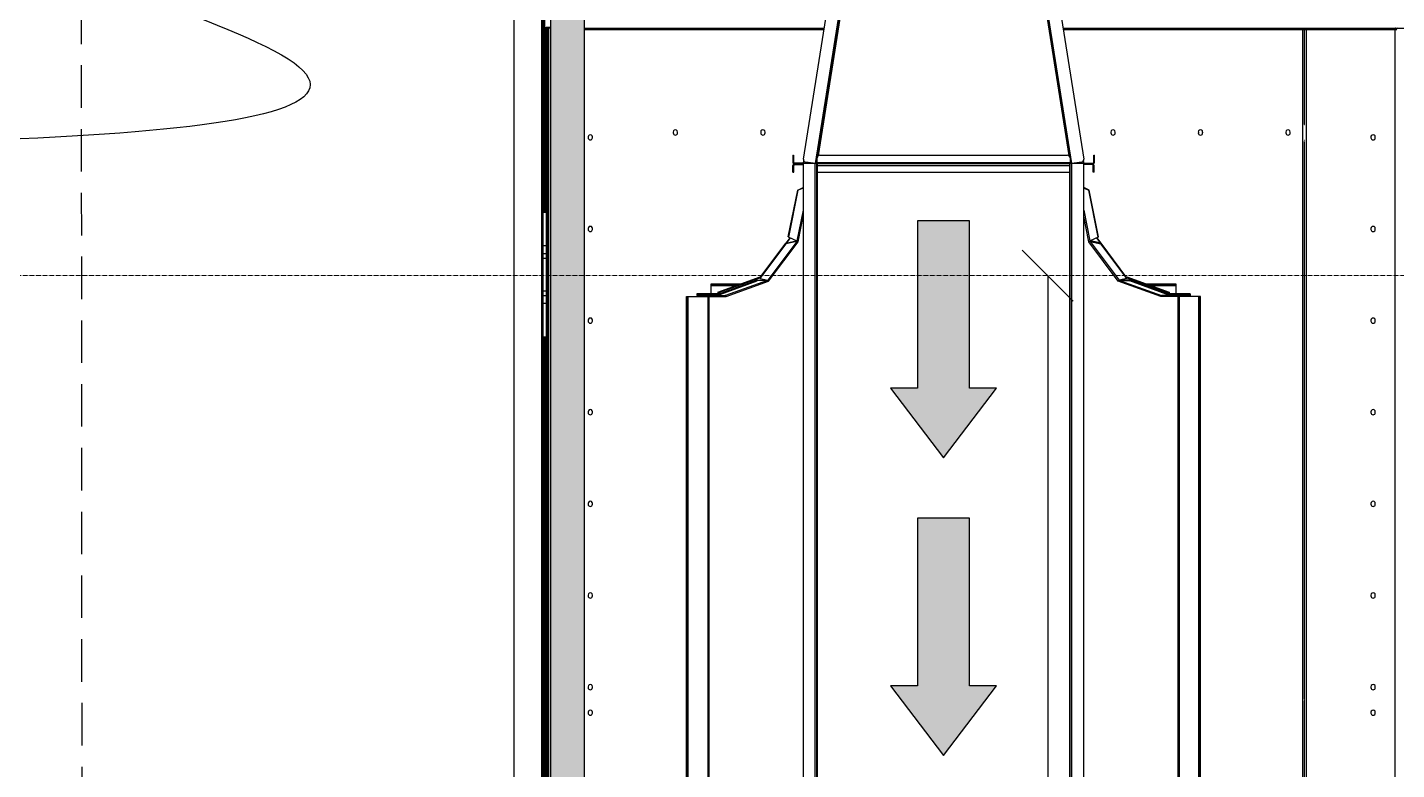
# Model space of a CAD drawing. Header units: millimetres. Extents: x 2822564 to 2991989, y -324396 to -253399.
# Drawn here: x 2903010 to 2904619, y -300508 to -299635 of the extents above; entities that cross this region are included whole.
import ezdxf

# ---------------------------------------------------------------- set-up
doc = ezdxf.new("R2010")
doc.units = ezdxf.units.MM
doc.linetypes.add('12017_XPLAN_GROUND$0$HIDDEN', pattern=[0.375, 0.25, -0.125])
doc.linetypes.add('HIDDEN', pattern=[0.375, 0.25, -0.125])
for name, color, linetype in [('Azbilt', 10, 'Continuous'), ('CANAL', 2, 'HIDDEN'), ('LAF Detail', 7, 'Continuous')]:
    doc.layers.add(name, color=color, linetype=linetype)
doc.layers.add('KATCHIN', color=253, linetype='12017_XPLAN_GROUND$0$HIDDEN', lineweight=5)
doc.styles.add('Annotative', font='arial.ttf')
doc.dimstyles.new('RUNNER saghf', dxfattribs={"dimtxt": 150, "dimasz": 60, "dimexe": 0.18, "dimexo": 0.0625, "dimgap": 0.09, "dimtad": 0, "dimtih": 1, "dimtoh": 1, "dimdec": 4, "dimzin": 0, "dimdsep": 46, "dimtxsty": 'Annotative', "dimblk": 'OBLIQUE', "dimcen": 0.09, "dimclrd": 140, "dimclre": 140, "dimclrt": 230, "dimazin": 0, "dimtfac": 1, "dimtdec": 4, "dimtofl": 0, "dimtmove": 0, "dimatfit": 3, "dimldrblk": 'OBLIQUE', "dimfxl": 1, "dimtolj": 1, "dimtzin": 0, "dimarcsym": 0})

# ---------------------------------------------------------------- blocks, each defined once
blk = doc.blocks.new('Azbilt UP25-N')
at = {"layer": 'Azbilt', "color": 85, "true_color": 0x58ba48}
blk.add_spline([(1896754.7, -346036.1), (1896343.1, -346295.4), (1896726, -346489.4), (1895775.3, -346603)], degree=3, dxfattribs=at)
blk = doc.blocks.new('_Oblique')
at = {"color": 0, "linetype": 'ByBlock', "lineweight": -2}
blk.add_line((-0.5, -0.5), (0.5, 0.5), dxfattribs=at)
blk = doc.blocks.new('*D21')
at = {"color": 140, "lineweight": -2, "ltscale": 10, "transparency": 16777216}
for p, q in [((1609924.9, -562746.7), (1609924.5, -562746.7)), ((1609924.7, -562746.7), (1609924.7, -563805.7)), ((1609924.7, -564946.7), (1609924.7, -563887.6)), ((1609924.9, -564946.7), (1609924.5, -564946.7))]:
    blk.add_line(p, q, dxfattribs=at)
at = {"layer": 'Defpoints', "color": 0, "ltscale": 10, "transparency": 16777216}
for p in [(1610637.8, -562746.7, 0), (1609924.7, -564946.7), (1610637.9, -564946.7, 0)]:
    blk.add_point(p, dxfattribs=at)
at = {"color": 140, "lineweight": -2, "ltscale": 10, "transparency": 16777216, "xscale": 60, "yscale": 60, "zscale": 60}
for p, rotation in [((1609924.7, -562746.7), 90), ((1609924.7, -564946.7), 270)]:
    blk.add_blockref('_Oblique', p, dxfattribs=dict(at, rotation=rotation))
at = {"color": 230, "ltscale": 10, "transparency": 16777216, "insert": (1609924.7, -563846.7), "char_height": 80, "attachment_point": 5, "style": 'Annotative', "bg_fill": 3, "box_fill_scale": 1.1, "bg_fill_color": 256, "bg_fill_true_color": 13158600, "bg_fill_transparency": 0}
blk.add_mtext('\\A1;2200', dxfattribs=at)
blk = doc.blocks.new('LAF')
at = {"ltscale": 10}
h = blk.add_hatch(color=150, dxfattribs=at)
h.dxf.hatch_style = 1
h.paths.add_polyline_path([(-273.8, 804.9), (-273.8, 866.2), (-470.8, 866.2), (-470.8, 897.7), (-552.7, 835.6), (-470.8, 773.4), (-470.8, 804.9)])
h.paths.add_polyline_path([(76.2, 804.9), (76.2, 866.2), (-120.8, 866.2), (-120.8, 897.7), (-202.7, 835.6), (-120.8, 773.4), (-120.8, 804.9)])
h.paths.add_polyline_path([(563, -606.2), (501.8, -606.2), (501.8, -803.2), (470.3, -803.2), (532.4, -885.2), (594.5, -803.2), (563, -803.2)])
h.paths.add_polyline_path([(563, -256.2), (501.8, -256.2), (501.8, -453.2), (470.3, -453.2), (532.4, -535.2), (594.5, -453.2), (563, -453.2)])
h.paths.add_polyline_path([(1174.1, 730.8), (1174.1, 792.1), (977.1, 792.1), (977.1, 823.6), (895.2, 761.4), (977.1, 699.3), (977.1, 730.8)])
h.paths.add_polyline_path([(1611.2, 730.8), (1611.2, 792.1), (1414.2, 792.1), (1414.2, 823.6), (1332.3, 761.4), (1414.2, 699.3), (1414.2, 730.8)])
at = {"layer": 'LAF Detail'}
h = blk.add_hatch(color=1, dxfattribs=at)
h.dxf.hatch_style = 1
h.paths.add_polyline_path([(1750, 1297.5), (-1750, 1297.5), (-1750, 1257.5), (1750, 1257.5)])
h.paths.add_polyline_path([(-1257.5, 1750), (-1297.5, 1750), (-1297.5, 1297.5), (-1257.5, 1297.5)])
h.paths.add_polyline_path([(1297.5, 1750), (1257.5, 1750), (1257.5, 1297.5), (1297.5, 1297.5)])
h.paths.add_polyline_path([(1297.5, -1297.5), (1257.5, -1297.5), (1257.5, -1750), (1297.5, -1750)])
h.paths.add_polyline_path([(1750, -1257.5), (-1750, -1257.5), (-1750, -1297.5), (1750, -1297.5)])
h.paths.add_polyline_path([(-1257.5, -1297.5), (-1297.5, -1297.5), (-1297.5, -1750), (-1257.5, -1750)])
h.paths.add_polyline_path([(2764.7, 1882.3), (2614.7, 1882.3), (2614.7, 1842.3), (2068.7, 1842.3), (2068.7, 1882.3), (1918.7, 1882.3), (1918.7, 567.3), (2068.7, 567.3), (2068.7, 604.8), (2183, 604.8), (2183, 609.8), (2063, 609.8), (2063, 637.3), (2183, 637.3), (2183, 607.3), (2614.7, 607.3), (2614.7, 567.3), (2764.7, 567.3)])
h.paths.add_polyline_path([(1958.7, 1802.3), (2724.7, 1802.3), (2724.7, 913.3), (2183, 913.3), (2183, 883.3), (2063, 883.3), (2063, 913.3), (1958.7, 913.3)], flags=16)
h.paths.add_polyline_path([(1958.9, 1526.8, 1), (1964, 1526.8, 1)], flags=0)
h.paths.add_polyline_path([(1958.9, 1314.6, 1), (1964, 1314.6, 1)], flags=0)
h.paths.add_polyline_path([(2151, 1529.4), (2152, 1529.4, -1), (2152, 1524.2), (2151, 1524.2, -1)], flags=0)
h.paths.add_polyline_path([(2148.9, 1526.8, -1), (2154, 1526.8, -1)], flags=0)
h.paths.add_polyline_path([(2151, 1317.2), (2152, 1317.2, -1), (2152, 1312), (2151, 1312, -1)], flags=0)
h.paths.add_polyline_path([(2154, 1314.6, -1), (2148.9, 1314.6, -1)], flags=0)
h.paths.add_polyline_path([(2000, 1717.6), (2001.5, 1718.9, -1), (2004.9, 1715), (2003.4, 1713.7, -1)], flags=0)
h.paths.add_polyline_path([(2257.9, 1477.7), (2257.9, 1478.7, -1), (2263.1, 1478.7), (2263.1, 1477.7, -1)], flags=0)
h.paths.add_polyline_path([(2257.9, 1363.7, -1), (2263.1, 1363.7), (2263.1, 1362.7, -1), (2257.9, 1362.7)], flags=0)
h.paths.add_polyline_path([(2562.4, 1106.3), (2724.7, 1249.4), (2724.7, 1249.7), (2562.1, 1106.3)], flags=0)
h.paths.add_polyline_path([(2556.8, 1105.2), (2557, 1105.2), (2557.2, 1105.3, 0.093249)], flags=0)
h.paths.add_polyline_path([(2308.7, 1100.3), (2551.5, 1100.3), (2555.3, 1103.7), (2555.3, 1104.3, -0.414214), (2557.3, 1106.3), (2557.3, 1105.2, 0.12943), (2555.3, 1104.3), (2555.3, 1100.4), (2552.5, 1097.8), (2544.7, 1097.8), (2544.7, 1096.6), (2326.7, 1096.6), (2307.7, 1096.6, 0.414214), (2306.5, 1095.3), (2306.5, 1036.7, 0.080761), (2306.5, 1036.3), (2306.5, 1036.3), (2330.5, 914.1), (2357.5, 914.1), (2544.1, 914.1), (2544.1, 913.8), (2544.1, 913.3), (2543.7, 913.3), (2419.6, 913.8), (2366, 913.8), (2357.6, 914.1), (2357.6, 913.3), (2357.5, 913.3), (2357.5, 914.1), (2327.5, 914.1), (2303.5, 1036.3), (1958.7, 1036.3), (1958.7, 1036.9), (2303, 1036.9), (2303, 1096.6), (2326.5, 1096.6), (2326.5, 1097.8), (2308.7, 1097.8)], flags=0)
h.paths.add_polyline_path([(2305.2, 1036.7, 0.09518), (2305.4, 1035.8, 0.113938), (2303.6, 1035.9), (2305.2, 1036.1)], flags=0)
h.paths.add_polyline_path([(2257.9, 1592.7), (2257.9, 1593.7, -1), (2263.1, 1593.7), (2263.1, 1592.7, -1)], flags=0)
h.paths.add_polyline_path([(2058.1, 1768.8), (2059.6, 1770.2, -1), (2063, 1766.3), (2061.5, 1764.9, -1)], flags=0)
h.paths.add_polyline_path([(2263.1, 1248.7), (2263.1, 1247.7, -1), (2257.9, 1247.7), (2257.9, 1248.7, -1)], flags=0)
h.paths.add_polyline_path([(2444, 1411.7, 0.956183), (2444, 1429.7, -0.066402)], flags=0)
h.paths.add_polyline_path([(2426.8, 1429.7), (2427.6, 1429.7, 0.022091), (2426.8, 1429.7, 11.266721), (2426.8, 1411.7), (2427.6, 1411.7, -0.022091), (2426.8, 1411.7, -11.266721)], flags=0)
h.paths.add_polyline_path([(2426.6, 1420.7, -1), (2326.6, 1420.7, -1)], flags=0)
h.paths.add_polyline_path([(2339.5, 1461.4, -1), (2332.5, 1461.4, -1)], flags=0)
h.paths.add_polyline_path([(2338.5, 1461.4, -1), (2333.5, 1461.4, -1)], flags=0)
h.paths.add_polyline_path([(2339.5, 1380, -1), (2332.5, 1380, -1)], flags=0)
h.paths.add_polyline_path([(2338.5, 1380, -1), (2333.5, 1380, -1)], flags=0)
h.paths.add_polyline_path([(2341, 1529.4), (2342, 1529.4, -1), (2342, 1524.2), (2341, 1524.2, -1)], flags=0)
h.paths.add_polyline_path([(2344, 1526.8, -1), (2338.9, 1526.8, -1)], flags=0)
h.paths.add_polyline_path([(2257.9, 1692.7), (2257.9, 1693.7, -1), (2263.1, 1693.7), (2263.1, 1692.7, -1)], flags=0)
h.paths.add_polyline_path([(2341, 1317.2), (2342, 1317.2, -1), (2342, 1312), (2341, 1312, -1)], flags=0)
h.paths.add_polyline_path([(2344, 1314.6, -1), (2338.9, 1314.6, -1)], flags=0)
h.paths.add_polyline_path([(1948.7, 1862.3, -1), (1962.7, 1862.3, -1)], flags=16)
h.paths.add_polyline_path([(2263.1, 1133.7), (2263.1, 1132.7, -1), (2257.9, 1132.7), (2257.9, 1133.7, -1)], flags=0)
h.paths.add_polyline_path([(2420.8, 1461.4, -1), (2413.8, 1461.4, -1)], flags=0)
h.paths.add_polyline_path([(2419.8, 1461.4, -1), (2414.8, 1461.4, -1)], flags=0)
h.paths.add_polyline_path([(2420.8, 1380, -1), (2413.8, 1380, -1)], flags=0)
h.paths.add_polyline_path([(2419.8, 1380, -1), (2414.8, 1380, -1)], flags=0)
h.paths.add_polyline_path([(2257.9, 1792.7), (2257.9, 1793.7, -1), (2263.1, 1793.7), (2263.1, 1792.7, -1)], flags=0)
h.paths.add_polyline_path([(2551.5, 1100.3, 0.016832), (2552, 1099.1), (2552.1, 1099.1), (2551.9, 1099.1), (2551.9, 1099), (2552, 1099, -0.00829)], flags=0)
h.paths.add_polyline_path([(2327.4, 1109.9), (2329.4, 1109.9, -1), (2329.4, 1104.7), (2327.4, 1104.7, -1)], flags=0)
h.paths.add_polyline_path([(2490.2, 1477.7), (2490.2, 1478.7, -1), (2495.4, 1478.7), (2495.4, 1477.7, -1)], flags=0)
h.paths.add_polyline_path([(2490.2, 1363.7, -1), (2495.4, 1363.7), (2495.4, 1362.7, -1), (2490.2, 1362.7)], flags=0)
h.paths.add_polyline_path([(2394, 1109.9), (2396, 1109.9, -1), (2396, 1104.7), (2394, 1104.7, -1)], flags=0)
h.paths.add_polyline_path([(1958.7, 873.3), (2310.7, 873.3), (2310.7, 647.3), (1958.7, 647.3)], flags=16)
h.paths.add_polyline_path([(2490.2, 1592.7), (2490.2, 1593.7, -1), (2495.4, 1593.7), (2495.4, 1592.7, -1)], flags=0)
h.paths.add_polyline_path([(2490.2, 1248.7, -1), (2495.4, 1248.7), (2495.4, 1247.7, -1), (2490.2, 1247.7)], flags=0)
h.paths.add_polyline_path([(2531, 1529.4), (2532, 1529.4, -1), (2532, 1524.2), (2531, 1524.2, -1)], flags=0)
h.paths.add_polyline_path([(2534, 1526.8, -1), (2528.9, 1526.8, -1)], flags=0)
h.paths.add_polyline_path([(2531, 1317.2), (2532, 1317.2, -1), (2532, 1312), (2531, 1312, -1)], flags=0)
h.paths.add_polyline_path([(2534, 1314.6, -1), (2528.9, 1314.6, -1)], flags=0)
h.paths.add_polyline_path([(2490.2, 1692.7), (2490.2, 1693.7, -1), (2495.4, 1693.7), (2495.4, 1692.7, -1)], flags=0)
h.paths.add_polyline_path([(2460.7, 1109.9), (2462.7, 1109.9, -1), (2462.7, 1104.7), (2460.7, 1104.7, -1)], flags=0)
h.paths.add_polyline_path([(2495.4, 1133.7), (2495.4, 1132.7, -1), (2490.2, 1132.7), (2490.2, 1133.7, -1)], flags=0)
h.paths.add_polyline_path([(2490.2, 1792.7), (2490.2, 1793.7, -1), (2495.4, 1793.7), (2495.4, 1792.7, -1)], flags=0)
h.paths.add_polyline_path([(2527.4, 1109.9), (2529.4, 1109.9, -1), (2529.4, 1104.7), (2527.4, 1104.7, -1)], flags=0)
h.paths.add_polyline_path([(2322.7, 860.3), (2350.7, 860.3), (2350.7, 873.3), (2724.7, 873.3), (2724.7, 647.3), (2350.7, 647.3), (2350.7, 660.3), (2322.7, 660.3, -0.414214), (2320.7, 662.3), (2320.7, 858.3, -0.414214)], flags=16)
h.paths.add_polyline_path([(2561.8, 1122.2), (2563.3, 1123.5, -1), (2566.7, 1119.6), (2565.2, 1118.3, -1)], flags=0)
h.paths.add_polyline_path([(2353.8, 820.3), (2353.8, 860.3), (2353.7, 820.3)], flags=0)
h.paths.add_polyline_path([(2578.9, 1095.3, -1), (2573.8, 1095.3, -1)], flags=0)
h.paths.add_polyline_path([(2619.9, 1173.4), (2621.4, 1174.7, -1), (2624.8, 1170.8), (2623.3, 1169.5, -1)], flags=0)
h.paths.add_polyline_path([(2392.3, 858.8), (2392.3, 662.3), (2392.2, 661.9), (2392, 660.7), (2391.5, 660.5), (2391.7, 660.7), (2391.9, 660.9), (2392, 661.2), (2392.2, 661.6), (2392.2, 661.9), (2392.3, 662.3), (2392.3, 858.3), (2392.2, 858.7), (2392, 859.9), (2391.8, 860)], flags=0)
h.paths.add_polyline_path([(2383.4, 818.3), (2383.2, 818.3), (2383.2, 702.3), (2383.2, 701.9), (2383, 700.7), (2382.1, 700.3), (2381.9, 700.3), (2382.2, 700.4), (2382.4, 700.5), (2382.6, 700.7), (2382.8, 700.9), (2383, 701.2), (2383.1, 701.6), (2383.2, 701.9), (2383.2, 702.3), (2383.2, 818.3), (2383.2, 818.7), (2383, 819.9), (2382.8, 820)], flags=0)
h.paths.add_polyline_path([(2623.3, 1770.2), (2624.8, 1768.8, -1), (2621.4, 1764.9), (2619.9, 1766.3, -1)], flags=0)
h.paths.add_polyline_path([(2678, 1224.6), (2679.5, 1225.9, -1), (2682.9, 1222), (2681.4, 1220.7, -1)], flags=0)
h.paths.add_polyline_path([(2721, 1529.4), (2722, 1529.4, -1), (2722, 1524.2), (2721, 1524.2, -1)], flags=0)
h.paths.add_polyline_path([(2724, 1526.8, -1), (2718.9, 1526.8, -1)], flags=0)
h.paths.add_polyline_path([(2721, 1317.2), (2722, 1317.2, -1), (2722, 1312), (2721, 1312, -1)], flags=0)
h.paths.add_polyline_path([(2724, 1314.6, -1), (2718.9, 1314.6, -1)], flags=0)
h.paths.add_polyline_path([(2681.4, 1718.9), (2682.9, 1717.6, -1), (2679.5, 1713.7), (2678, 1715, -1)], flags=0)
h.paths.add_polyline_path([(2665.4, 1096), (2667.3, 1092.8, 0.483498), (2670.4, 1095.3, 0.867202)], flags=0)
h.paths.add_polyline_path([(1962.7, 587.3, -1), (1948.7, 587.3, -1)], flags=16)
h.paths.add_polyline_path([(2537.3, 819.3), (2537.3, 818.3, -1), (2532.1, 818.3), (2532.1, 819.3, -1)], flags=0)
h.paths.add_polyline_path([(2537.3, 818.8, -1), (2532.2, 818.8, -1)], flags=0)
h.paths.add_polyline_path([(2720.7, 1862.3, -1), (2734.7, 1862.3, -1)], flags=16)
h.paths.add_polyline_path([(2537.3, 761.1), (2537.3, 760.1, -1), (2532.1, 760.1), (2532.1, 761.1, -1)], flags=0)
h.paths.add_polyline_path([(2537.3, 760.6, -1), (2532.2, 760.6, -1)], flags=0)
h.paths.add_polyline_path([(2537.3, 702.8), (2537.3, 701.8, -1), (2532.1, 701.8), (2532.1, 702.8, -1)], flags=0)
h.paths.add_polyline_path([(2537.3, 702.3, -1), (2532.2, 702.3, -1)], flags=0)
h.paths.add_polyline_path([(2734.7, 587.3, -1), (2720.7, 587.3, -1)], flags=16)
h.paths.add_polyline_path([(1297.5, 1257.5), (1257.5, 1257.5), (1257.5, -1257.5), (1297.5, -1257.5)])
h.paths.add_polyline_path([(-1257.5, 1257.5), (-1297.5, 1257.5), (-1297.5, -1257.5), (-1257.5, -1257.5)])
at = {"ltscale": 10}
for points in [[(-273.8, 804.9), (-273.8, 866.2), (-470.8, 866.2), (-470.8, 897.7), (-552.7, 835.6), (-470.8, 773.4), (-470.8, 804.9)], [(76.2, 804.9), (76.2, 866.2), (-120.8, 866.2), (-120.8, 897.7), (-202.7, 835.6), (-120.8, 773.4), (-120.8, 804.9)]]:
    blk.add_lwpolyline(points, close=True, dxfattribs=at)
at = {"layer": 'LAF Detail', "color": 3, "linetype": 'Continuous', "lineweight": 25}
for p, q in [((-1257.5, 1340.1), (354.9, 1340.1)), ((-1257.5, 1307.5), (354.9, 1307.5)), ((-912.2, 1306.4), (-62.2, 1306.4)), ((-912.2, 1305.1), (-62.2, 1305.1)), ((-912.2, 1304), (-62.2, 1304)), ((87.8, 1306.4), (-62.2, 1306.4)), ((-62.2, 1302.4), (-62.2, 1306.4)), ((-60.4, 1306.4), (-60.4, 1302.4)), ((-21.1, 1302.4), (-21.1, 1306.4)), ((-12.2, 1302.4), (-12.2, 1306.4)), ((-6.2, 1306.4), (-6.2, 1302.4)), ((31.7, 1302.4), (31.7, 1306.4)), ((37.7, 1306.4), (37.7, 1302.4)), ((46.6, 1302.4), (46.6, 1306.4)), ((85.9, 1302.4), (85.9, 1306.4)), ((87.8, 1306.4), (354.9, 1306.4)), ((87.8, 1306.4), (87.8, 1302.4)), ((87.8, 1305.1), (354.9, 1305.1)), ((87.8, 1304), (354.9, 1304)), ((303.6, 1302.4), (-1257.5, 1302.4)), ((-1257.5, 1301.4), (302.6, 1301.4)), ((-1257.5, 1300.4), (302.6, 1300.4)), ((-1257.5, 1299.4), (302.6, 1299.4)), ((-62.2, 1303.4), (-912.2, 1303.4)), ((302.6, 1303.4), (87.8, 1303.4)), ((299.8, 1301.4), (299.8, 1302.4)), ((300.6, 1300.4), (300.6, 1299.4)), ((301.4, 1300.4), (301.4, 1299.4)), ((301.6, 1302.4), (301.6, 1301.4)), ((301.6, 1301.4), (301.6, 1302.4)), ((301.6, 1299.4), (301.6, 1300.4)), ((302.6, 1297.5), (302.6, 1303.4)), ((302.6, 1302.8), (303.9, 1302.8)), ((303.6, 1297.5), (303.6, 1302.4)), ((300.6, 975.9), (300.6, 1257.5)), ((302.6, 1257.5), (302.6, 975.6)), ((-501.9, 1253.2), (-502.9, 1253.2)), ((-502.9, 1248.1), (-501.9, 1248.1)), ((-471.9, 1253.2), (-472.9, 1253.2)), ((-472.9, 1248.1), (-471.9, 1248.1)), ((-364.1, 1253.2), (-365.1, 1253.2)), ((-365.1, 1248.1), (-364.1, 1248.1)), ((-256.3, 1253.2), (-257.3, 1253.2)), ((-257.3, 1248.1), (-256.3, 1248.1)), ((-148.5, 1253.2), (-149.5, 1253.2)), ((-149.5, 1248.1), (-148.5, 1248.1)), ((-40.8, 1253.2), (-41.8, 1253.2)), ((-41.8, 1248.1), (-40.8, 1248.1)), ((67, 1253.2), (66, 1253.2)), ((66, 1248.1), (67, 1248.1)), ((174.8, 1253.2), (173.8, 1253.2)), ((173.8, 1248.1), (174.8, 1248.1)), ((180.5, 1153.2), (179.5, 1153.2)), ((179.5, 1148.1), (180.5, 1148.1)), ((-948.7, 1137.6), (-12.9, 1137.6)), ((-948.7, 1136.6), (-12.9, 1136.6)), ((-948.7, 1135.6), (-12.9, 1135.6)), ((-12.9, 1137.6), (-12.9, 1091)), ((-12.9, 1112.6), (-948.7, 1112.6)), ((-948.7, 1111.6), (-12.9, 1111.6)), ((-12.9, 1111.2), (-948.7, 1111.2)), ((-24.9, 1111.2), (-24.9, 1111.6)), ((-9.9, 1125.6), (-11.9, 1125.6)), ((-11.9, 1125.6), (-11.9, 1092)), ((-10.9, 1122.4), (-11.9, 1122.4)), ((-10.9, 1101.5), (-10.9, 1125.6)), ((-9.9, 1122.2), (-10.9, 1122.2)), ((-9.9, 1099.6), (-9.9, 1125.6)), ((-11.9, 1103.2), (-10.9, 1103.2)), ((-11.6, 1101.4), (-11.9, 1091.8)), ((-10.6, 1101.5), (-11.6, 1101.4)), ((-11.6, 1101.4), (5.3, 1054.6)), ((-9.9, 1102.3), (-10.9, 1102.3)), ((-10.6, 1101.5), (6.2, 1054.7)), ((-9.9, 1108.6), (2.1, 1108.6)), ((-9.3, 1098), (-8.8, 1100.8)), ((-7.9, 1100.8), (-8.8, 1100.8)), ((-8.8, 1100.8), (9, 1051.2)), ((-7.9, 1100.8), (10.1, 1051)), ((0.1, 1108.6), (0.1, 1078.7)), ((1.1, 1108.6), (1.1, 1076)), ((2.1, 1108.6), (2.1, 1073.2)), ((-12.9, 1091), (5.1, 1041)), ((-11.9, 1092.1), (-11.9, 1092.1)), ((-11.9, 1092), (-11.9, 1092)), ((-11.9, 1091.7), (-11.9, 1091.8)), ((5.9, 1042.3), (-11.9, 1091.7)), ((5.3, 1054.6), (6.2, 1054.7)), ((5.9, 1042.4), (5.3, 1054.6)), ((6.2, 1054.7), (6.8, 1044.6)), ((8.2, 1050.9), (6.2, 1042)), ((9, 1051.2), (8.2, 1050.9)), ((8.2, 1050.9), (48.9, 1020.6)), ((9, 1051.2), (49.7, 1021)), ((10.1, 1051), (9.3, 1051)), ((10.1, 1051), (10, 1050.5)), ((180.5, 1050.3), (179.5, 1050.3)), ((5.1, 1041), (51.5, 1006.5)), ((5.9, 1042.3), (5.9, 1042.4)), ((6.3, 1042.4), (5.9, 1042.4)), ((6.3, 1042.3), (5.9, 1042.3)), ((6.2, 1041.9), (6.2, 1042)), ((51.9, 1008), (6.2, 1041.9)), ((179.5, 1045.2), (180.5, 1045.2)), ((48.9, 1020.6), (49.7, 1021)), ((51.9, 1008.1), (48.9, 1020.6)), ((49.7, 1021), (52.7, 1008.5)), ((49.9, 1020.3), (56.2, 1015.6)), ((50, 1019.7), (56, 1015.3)), ((57, 1017.3), (52.5, 1007.8)), ((57.3, 1017.9), (57, 1017.3)), ((57, 1017.3), (112, 1006.3)), ((57.3, 1017.9), (112.3, 1006.9)), ((143.3, 1000.6), (-788.3, 1000.6)), ((51.5, 1006.5), (81.4, 1000.6)), ((52.7, 1008.5), (51.9, 1008.1)), ((52.7, 1008.4), (51.9, 1008)), ((51.9, 1008), (51.9, 1008.1)), ((52.5, 1007.8), (52.5, 1007.7)), ((52.5, 1007.7), (52.5, 1007.8)), ((88.6, 1000.6), (52.5, 1007.7)), ((52.7, 1008.4), (52.7, 1008.5)), ((52.7, 1008.2), (52.7, 1008.4)), ((112, 1006.3), (112.3, 1006.9)), ((114.5, 1000.6), (112, 1006.3)), ((112.3, 1006.9), (115.1, 1000.6)), ((133.3, 1012.6), (133.3, 1011.6)), ((133.3, 1012.6), (141.3, 1012.6)), ((133.3, 1011.6), (141.3, 1011.6)), ((141.3, 1011.6), (141.3, 1012.6)), ((143.3, 1010.6), (142.3, 1010.6)), ((142.3, 1010.6), (142.3, 1000.6)), ((143.3, 984.6), (143.3, 1011.2)), ((144, 1011.2), (143.3, 1011.2)), ((147.2, 999.9), (143.3, 1000.5)), ((144, 1000.4), (144, 1011.2)), ((153.3, 1012.6), (144.7, 1012.6)), ((144.7, 1011.9), (144.7, 1012.6)), ((153.3, 1011.9), (144.7, 1011.9)), ((148.5, 1000), (617.2, 925.8)), ((150.3, 1011.9), (150.3, 1012.6)), ((153.3, 1012.6), (153.3, 1011.9)), ((-937.7, 983.6), (143.3, 983.6)), ((143.3, 986.6), (-786.6, 986.6)), ((143.3, 984.6), (-786.6, 984.6)), ((133.3, 983.6), (133.3, 687.6)), ((141.3, 984.6), (141.3, 686.6)), ((143.2, 984), (150.2, 984)), ((143.2, 983.6), (143.2, 984)), ((143.3, 986.1), (145.1, 997.5)), ((143.4, 986.4), (143.3, 986.8)), ((143.4, 986.8), (143.3, 986.8)), ((143.3, 986.6), (143.3, 986.3)), ((143.3, 986.1), (618.7, 910.8)), ((143.3, 984.7), (147.6, 984)), ((143.3, 983.6), (143.3, 687.6)), ((144.6, 984.4), (144.6, 686.3)), ((152.1, 983.3), (619.5, 909.2)), ((152.8, 982.4), (619.7, 908.5)), ((153.2, 981), (153.2, 689.8)), ((143.3, 684.7), (618.7, 760)), ((619.5, 761.5), (152.1, 687.5)), ((619.7, 762.3), (152.8, 688.3)), ((617.2, 745), (148.5, 670.7)), ((300.6, 302.6), (300.6, 694.8)), ((302.6, 695.1), (302.6, -298.8)), ((143.3, 687.6), (-937.7, 687.6)), ((-786.6, 686.6), (143.3, 686.6)), ((-786.6, 684.6), (143.3, 684.6)), ((143.2, 686.8), (143.2, 687.6)), ((150.2, 686.8), (143.2, 686.8)), ((147.6, 686.8), (143.3, 686.1)), ((143.3, 659.6), (143.3, 686.6)), ((145.1, 673.2), (143.3, 684.7)), ((143.3, 684.4), (143.3, 684.2)), ((143.3, 684), (143.4, 684.2)), ((143.3, 684), (143.4, 684)), ((-788.3, 670.6), (143.3, 670.6)), ((5.1, 630.1), (51.5, 664.6)), ((51.9, 663.1), (6.2, 629.2)), ((51.9, 663), (48.9, 650.5)), ((49.7, 650.1), (52.7, 662.7)), ((51.5, 664.6), (81.4, 670.6)), ((51.9, 663.1), (51.9, 663)), ((52.7, 662.7), (51.9, 663.1)), ((52.7, 662.7), (51.9, 663)), ((88.6, 670.6), (52.5, 663.4)), ((52.5, 663.5), (52.5, 663.4)), ((52.5, 663.4), (52.5, 663.3)), ((57, 653.8), (52.5, 663.3)), ((52.7, 662.9), (52.7, 662.7)), ((52.7, 662.7), (52.7, 662.7)), ((57, 653.8), (112, 664.8)), ((57.3, 653.3), (112.3, 664.2)), ((114.5, 670.6), (112, 664.8)), ((112, 664.8), (112.3, 664.2)), ((112.3, 664.2), (115.1, 670.6)), ((142.3, 660.6), (142.3, 670.6)), ((143.3, 660.6), (142.3, 660.6)), ((143.3, 670.2), (147.2, 670.8)), ((144, 670.3), (144, 659.6)), ((8.2, 620.2), (48.9, 650.5)), ((9, 619.9), (49.7, 650.1)), ((48.9, 650.5), (49.7, 650.1)), ((56.2, 655.5), (49.9, 650.8)), ((56, 655.9), (50, 651.4)), ((57.3, 653.3), (57, 653.8)), ((133.3, 658.6), (133.3, 659.6)), ((133.3, 659.6), (141.3, 659.6)), ((133.3, 658.6), (141.3, 658.6)), ((141.3, 659.6), (141.3, 658.6)), ((144, 659.6), (143.3, 659.6)), ((144.7, 658.9), (144.7, 658.2)), ((144.7, 658.9), (153.3, 658.9)), ((144.7, 658.2), (153.3, 658.2)), ((150.3, 658.2), (150.3, 658.9)), ((153.3, 658.9), (153.3, 658.2)), ((-12.9, 580.1), (5.1, 630.1)), ((5.9, 628.8), (-11.9, 579.4)), ((5.9, 628.7), (5.3, 616.5)), ((5.9, 628.8), (5.9, 628.7)), ((6.3, 628.8), (5.9, 628.8)), ((6.3, 628.7), (5.9, 628.7)), ((6.2, 629.2), (6.2, 629.1)), ((8.2, 620.2), (6.2, 629.1)), ((180.5, 638.9), (179.5, 638.9)), ((179.5, 633.8), (180.5, 633.8)), ((-11.6, 569.7), (5.3, 616.5)), ((-10.6, 569.6), (6.2, 616.4)), ((9, 619.9), (-8.8, 570.3)), ((10.1, 620.1), (-7.9, 570.3)), ((5.3, 616.5), (6.2, 616.4)), ((6.2, 616.4), (6.8, 626.6)), ((9, 619.9), (8.2, 620.2)), ((10.1, 620.1), (9.3, 620.1)), ((10, 620.6), (10.1, 620.1)), ((2.1, 597.9), (2.1, 562.6)), ((-12.9, 533.6), (-12.9, 580.1)), ((-11.9, 579.4), (-11.9, 579.3)), ((-11.6, 569.7), (-11.9, 579.3)), ((0.1, 592.4), (0.1, 562.6)), ((1.1, 595.2), (1.1, 562.6)), ((-11.9, 545.6), (-11.9, 579.1)), ((-11.9, 579.1), (-11.9, 579.1)), ((-11.9, 579.1), (-11.9, 579.1)), ((-11.9, 567.9), (-10.9, 567.9)), ((-10.6, 569.6), (-11.6, 569.7)), ((-10.9, 545.6), (-10.9, 569.7)), ((-9.9, 568.8), (-10.9, 568.8)), ((-9.9, 545.6), (-9.9, 571.5)), ((-8.8, 570.3), (-9.3, 573.1)), ((-7.9, 570.3), (-8.8, 570.3)), ((-12.9, 560), (-948.7, 560)), ((-948.7, 559.6), (-12.9, 559.6)), ((-12.9, 558.6), (-948.7, 558.6)), ((-24.9, 560), (-24.9, 559.6)), ((-10.9, 548.7), (-11.9, 548.7)), ((-9.9, 548.9), (-10.9, 548.9)), ((2.1, 562.6), (-9.9, 562.6)), ((-948.7, 535.6), (-12.9, 535.6)), ((-948.7, 534.6), (-12.9, 534.6)), ((-948.7, 533.6), (-12.9, 533.6)), ((-9.9, 545.6), (-11.9, 545.6)), ((180.5, 536), (179.5, 536)), ((179.5, 530.9), (180.5, 530.9)), ((180.5, 433.2), (179.5, 433.2)), ((179.5, 428.1), (180.5, 428.1)), ((-1257.5, 413.4), (302.6, 413.4)), ((302.6, 409.4), (-1257.5, 409.4)), ((-1144.1, 411.4), (-488.3, 411.4)), ((-488.1, 411.7), (-488.1, 411)), ((-487.4, 411.1), (-487.4, 411.6)), ((-486.7, 411), (-486.7, 411.7)), ((-486.5, 411.4), (169.3, 411.4)), ((170.7, 411.1), (170.7, 411.6)), ((189.3, 411.6), (189.3, 411.1)), ((189.3, 411.4), (300.6, 411.4)), ((301.6, 413.4), (301.6, 409.4)), ((301.6, 411.4), (302.6, 411.4)), ((-501.9, 333.2), (-502.9, 333.2)), ((-502.9, 328.1), (-501.9, 328.1)), ((-471.9, 333.2), (-472.9, 333.2)), ((-472.9, 328.1), (-471.9, 328.1)), ((-364.1, 333.2), (-365.1, 333.2)), ((-365.1, 328.1), (-364.1, 328.1)), ((-256.3, 333.2), (-257.3, 333.2)), ((-257.3, 328.1), (-256.3, 328.1)), ((-148.5, 333.2), (-149.5, 333.2)), ((-149.5, 328.1), (-148.5, 328.1)), ((-40.8, 333.2), (-41.8, 333.2)), ((-41.8, 328.1), (-40.8, 328.1)), ((67, 333.2), (66, 333.2)), ((66, 328.1), (67, 328.1)), ((174.8, 333.2), (173.8, 333.2)), ((173.8, 328.1), (174.8, 328.1)), ((-1257.5, 304.6), (302.6, 304.6)), ((301.6, 303.9), (300.6, 303.9)), ((300.9, 303.9), (301.1, 303.6)), ((301.3, 303.8), (301.6, 303.4)), ((301.6, 304.3), (301.6, 303.9)), ((301.6, 303.9), (301.8, 303.6)), ((302.6, 303.9), (301.6, 303.9)), ((301.6, 303.4), (301.6, 303.4)), ((301.8, 303.6), (302.6, 303.6)), ((302.2, 303.9), (302.6, 303.6))]:
    blk.add_line(p, q, dxfattribs=at)
at = {"layer": 'LAF Detail', "color": 7, "linetype": 'Continuous', "lineweight": 25}
for p, q in [((1750, 1297.5), (-1750, 1297.5)), ((-1750, 1257.5), (1750, 1257.5))]:
    blk.add_line(p, q, dxfattribs=at)
at = {"layer": 'LAF Detail', "color": 3, "linetype": 'Continuous', "lineweight": 25, "flags": 128}
for points in [[(301.6, 303.9), (301.5, 304.4), (301.4, 304.6)], [(302.6, 303.9), (302.5, 304.4), (302.3, 304.6)]]:
    blk.add_lwpolyline(points, dxfattribs=at)
at = {"layer": 'LAF Detail', "color": 3, "linetype": 'Continuous', "lineweight": 25}
for centre, radius, start, end in [((-502.9, 1250.6), 2.55, 90, 270), ((-501.9, 1250.6), 2.55, 270, 90), ((-472.9, 1250.6), 2.55, 90, 270), ((-471.9, 1250.6), 2.55, 270, 90), ((-365.1, 1250.6), 2.55, 90, 270), ((-364.1, 1250.6), 2.55, 270, 90), ((-257.3, 1250.6), 2.55, 90, 270), ((-256.3, 1250.6), 2.55, 270, 90), ((-149.5, 1250.6), 2.55, 90, 270), ((-148.5, 1250.6), 2.55, 270, 90), ((-41.8, 1250.6), 2.55, 90, 270), ((-40.8, 1250.6), 2.55, 270, 90), ((66, 1250.6), 2.55, 90, 270), ((67, 1250.6), 2.55, 270, 90), ((173.8, 1250.6), 2.55, 90, 270), ((174.8, 1250.6), 2.55, 270, 90), ((179.5, 1150.6), 2.55, 90, 270), ((180.5, 1150.6), 2.55, 270, 90), ((-12.9, 1112.6), 1, 270, 0), ((-12.8, 1112.1), 0.918, 264.4383, 353.0646), ((-13, 1092), 1.07, 273.4893, 355.9026), ((-12.8, 1092), 0.986, 264.9791, 346.0996), ((179.5, 1047.8), 2.55, 90, 270), ((180.5, 1047.8), 2.55, 270, 90), ((4.6, 1042.3), 1.3, 289.9374, 1.8059), ((4.8, 1042.6), 1.61, 281.5941, 335.4746), ((50.2, 1007.6), 1.7, 320.0146, 13.9537), ((49.3, 1009.2), 3.51, 308.8364, 334.7771), ((141.3, 1010.6), 2, 0, 90), ((141.3, 1010.6), 1, 0, 90), ((144.7, 1011.2), 1.4, 90, 180), ((144.7, 1011.2), 0.7, 90, 180), ((148.1, 997.1), 3, 81, 171), ((150.2, 981), 3, 0, 90), ((150.2, 689.8), 3, 270, 0), ((49.3, 661.9), 3.51, 25.2229, 51.1636), ((50.2, 663.5), 1.7, 346.0463, 39.9854), ((141.3, 660.6), 1, 270, 0), ((141.3, 660.6), 2, 270, 0), ((148.1, 673.7), 3, 189, 279), ((144.7, 659.6), 1.4, 180, 270), ((144.7, 659.6), 0.7, 180, 270), ((4.8, 628.5), 1.61, 24.5254, 78.4059), ((4.6, 628.9), 1.3, 358.1941, 70.0626), ((179.5, 636.3), 2.55, 90, 270), ((180.5, 636.3), 2.55, 270, 90), ((-12.8, 579.2), 0.986, 13.9004, 95.0209), ((-13, 579.1), 1.07, 4.0974, 86.5107), ((-12.8, 559), 0.918, 6.9354, 95.5617), ((-12.9, 558.6), 1, 0, 90), ((179.5, 533.5), 2.55, 90, 270), ((180.5, 533.5), 2.55, 270, 90), ((179.5, 430.6), 2.55, 90, 270), ((180.5, 430.6), 2.55, 270, 90), ((-502.9, 330.6), 2.55, 90, 270), ((-501.9, 330.6), 2.55, 270, 90), ((-472.9, 330.6), 2.55, 90, 270), ((-471.9, 330.6), 2.55, 270, 90), ((-365.1, 330.6), 2.55, 90, 270), ((-364.1, 330.6), 2.55, 270, 90), ((-257.3, 330.6), 2.55, 90, 270), ((-256.3, 330.6), 2.55, 270, 90), ((-149.5, 330.6), 2.55, 90, 270), ((-148.5, 330.6), 2.55, 270, 90), ((-41.8, 330.6), 2.55, 90, 270), ((-40.8, 330.6), 2.55, 270, 90), ((66, 330.6), 2.55, 90, 270), ((67, 330.6), 2.55, 270, 90), ((173.8, 330.6), 2.55, 90, 270), ((174.8, 330.6), 2.55, 270, 90), ((300.6, 301.6), 2, 0, 90), ((302.2, 304.9), 1.15, 191.5428, 238.2813)]:
    blk.add_arc(centre, radius, start, end, dxfattribs=at)
blk = doc.blocks.new('Surgery Zone')
at = {"layer": 'KATCHIN', "color": 240, "ltscale": 1.1, "true_color": 0xed1f24}
blk.add_line((1610637.8, -562746.7, 0), (1608687.8, -562746.7, 0), dxfattribs=at)
at = {"layer": 'KATCHIN', "color": 85, "ltscale": 1.1, "true_color": 0x58ba48}
blk.add_circle((1610637.8, -562746.7, 0), 2200, dxfattribs=at)
at = {"ltscale": 10}
dim = blk.add_linear_dim(base=(1609924.7, -564946.7, 0), p1=(1610637.8, -562746.7, 0), p2=(1610637.9, -564946.7, 0), angle=90, dimstyle='RUNNER saghf', override={"dimtxt": 80, "dimdec": 0, "dimtdec": 0, "dimfxl": 0.2, "dimfxlon": 1, "dimtfill": 1, "dimarcsym": 2}, dxfattribs=at)
dim.commit()
dim.dimension.update_dxf_attribs({"geometry": '*D21', "text_midpoint": (1609924.7, -563846.7, 0)})

msp = doc.modelspace()

# ---------------------------------------------------------------- block references
at = {"layer": 'Azbilt'}
msp.add_blockref('Azbilt UP25-N', (1006573.5, 46827.4), dxfattribs=at)

# ---------------------------------------------------------------- next in the draw order: block references
msp.add_blockref('Surgery Zone', (1294284.5, 262819.9, 0))

# ---------------------------------------------------------------- next in the draw order: linework, layer by layer
at = {"layer": 'CANAL', "ltscale": 200}
msp.add_lwpolyline([(2906773.3, -296808.6), (2906777.3, -302572.3), (2903075.9, -302654.5), (2903071.8, -296773.2)], dxfattribs=at)

# ---------------------------------------------------------------- next in the draw order: block references
at = {"color": 1, "rotation": 89.99999999999999}
msp.add_blockref('LAF', (2904922.3, -299938.5, 0), dxfattribs=at)

doc.saveas('drawing.dxf')
